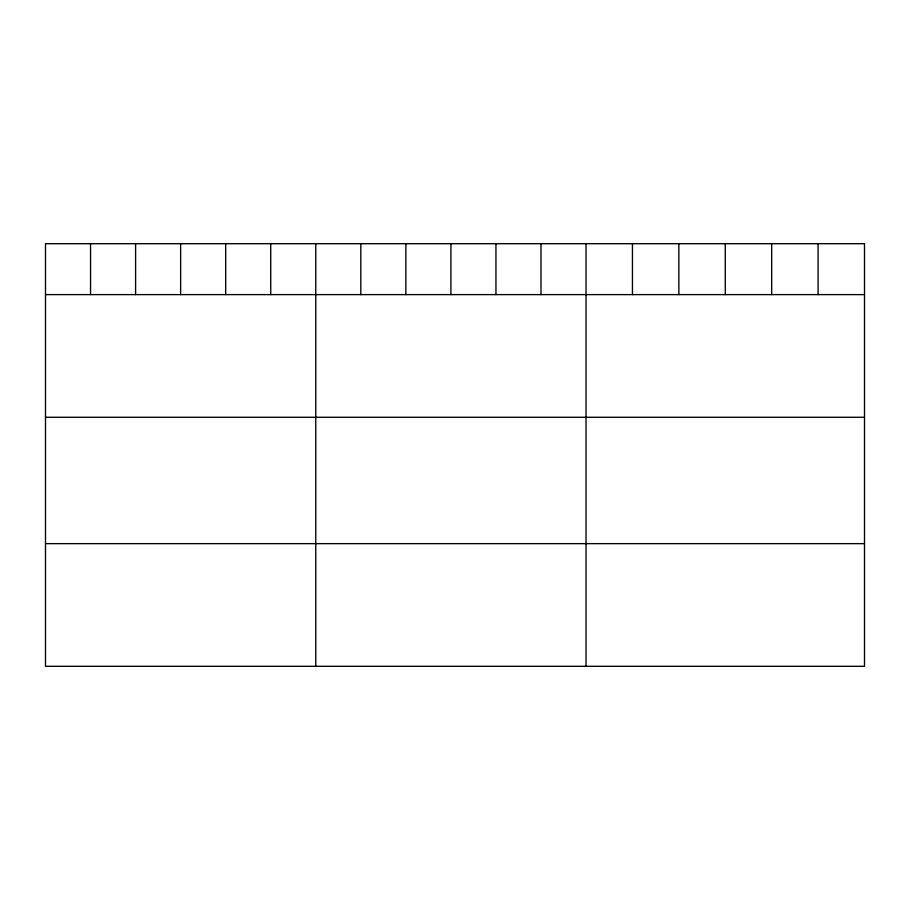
<?xml version="1.0" encoding="UTF-8"?>
<svg xmlns="http://www.w3.org/2000/svg" width="910" height="910" viewBox="0 0 910 910"><rect width="100%" height="100%" fill="white"/><g stroke="black" fill="none" stroke-linecap="round" stroke-linejoin="round"><path stroke-width="1.36" d="M864.5 294.613L864.5 666.302L45.5 666.302L45.5 243.698L864.5 243.698L864.5 294.613L45.5 294.613M45.5 417.269L864.5 417.269M45.5 543.645L864.5 543.645M818.09 243.698L818.09 294.613M771.68 243.698L771.68 294.613M725.27 243.698L725.27 294.613M678.86 243.698L678.86 294.613M632.45 243.698L632.45 294.613M586.04 243.698L586.04 666.302M540.995 243.698L540.995 294.613M495.95 243.698L495.95 294.613M450.905 243.698L450.905 294.613M405.86 243.698L405.86 294.613M360.815 243.698L360.815 294.613M315.77 243.698L315.77 666.302M270.725 243.698L270.725 294.613M225.68 243.698L225.68 294.613M180.635 243.698L180.635 294.613M135.59 243.698L135.59 294.613M90.545 243.698L90.545 294.613"/></g></svg>
